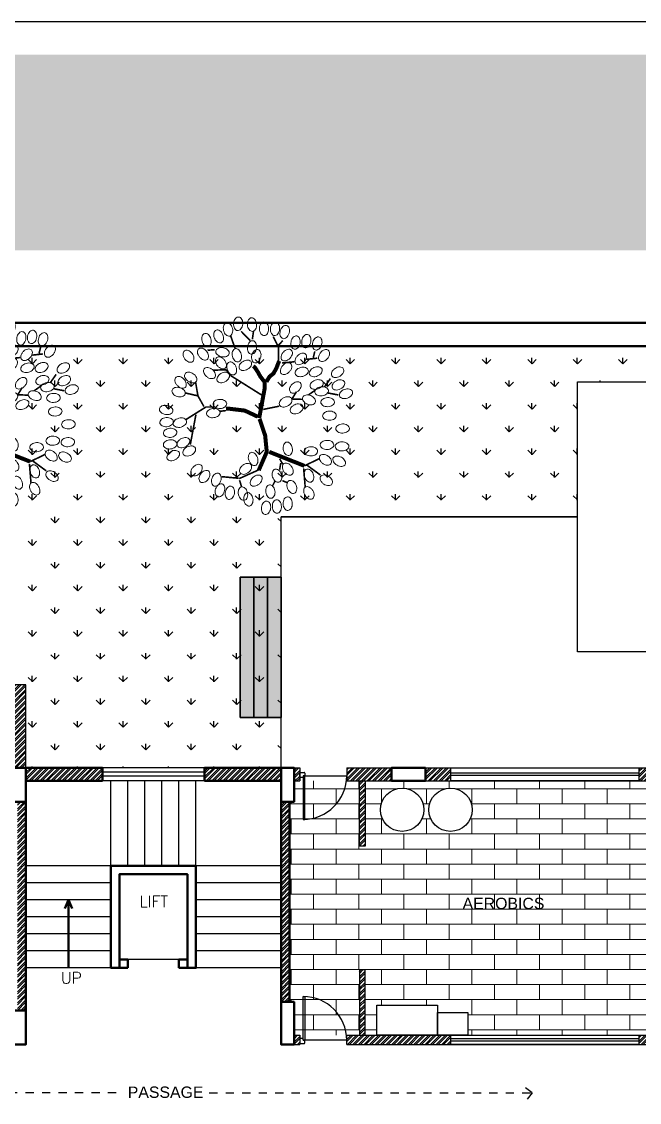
# Model space of a CAD drawing. Header units: millimetres. Extents: x 1521 to 3683, y 1649 to 3322.
# Drawn here: x 1559.53 to 1567.03, y 1680.86 to 1693.99 of the extents above; entities that cross this region are included whole.
import ezdxf
from ezdxf.enums import TextEntityAlignment as Align

# ---------------------------------------------------------------- set-up
doc = ezdxf.new("R2010")
doc.units = ezdxf.units.MM
doc.header["$LTSCALE"] = 0.1
doc.linetypes.add('DASHED2', pattern=[0.375, 0.25, -0.125])
doc.layers.add('4', color=6, linetype='Continuous')
for name, color, linetype, lineweight in [('COL', 1, 'Continuous', 50), ('TREES', 84, 'Continuous', 0), ('WALL', 7, 'Continuous', 50), ('WIN', 8, 'Continuous', 25)]:
    doc.layers.add(name, color=color, linetype=linetype, lineweight=lineweight)
doc.styles.add('style3', font='simplex.shx')
doc.styles.add('WORKING', font='ARIALN.TTF')
pattern_1 = [(45, (727.22519, 588.535617), (-0.0336759605, 0.0336759605), []), (45, (727.22519, 588.55943), (-0.0336759605, 0.0336759605), [])]

# ---------------------------------------------------------------- blocks, each defined once
blk = doc.blocks.new('LF1')
blk.add_lwpolyline([(0.845, 0.004, 0.139214), (0.812, 0.105, 0.107097), (0.714, 0.2, 0.080118), (0.567, 0.262, 0.082766), (0.413, 0.273, 0.067841), (0.246, 0.245, 0.080118), (0.117, 0.181, 0.107097), (0.025, 0.079, 0.139214), (0, -0.024, 0.139214), (0.032, -0.125, 0.107097), (0.13, -0.22, 0.080118), (0.263, -0.276, 0.067841), (0.432, -0.293, 0.067841), (0.599, -0.265, 0.080118), (0.728, -0.2, 0.107097), (0.819, -0.099, 0.139214)], format="xyb", close=True)
blk = doc.blocks.new('AWER')
at = {"layer": 'TREES', "color": 17}
for points, const_width in [([(99.072, 121.848), (98.99, 122.079)], 0.03), ([(99.355, 121.997), (99.184, 122.169)], 0.03), ([(99.393, 122.02), (99.415, 122.176)], 0.03), ([(99.885, 121.863), (99.781, 122.072)], 0.03), ([(99.878, 121.908), (99.96, 121.997)], 0.03), ([(99.878, 121.609), (99.878, 121.863)], 0.03), ([(98.692, 121.826), (98.557, 121.818)], 0.03), ([(100.4, 121.647), (100.601, 121.669)], 0.03), ([(100.527, 121.677), (100.557, 121.796)], 0.03), ([(99.564, 120.983), (99.005, 121.334), (98.9, 121.453), (98.662, 121.445)], 0.03), ([(99.52, 120.55), (99.624, 121.117), (99.624, 121.221), (99.542, 121.326), (99.497, 121.408), (99.438, 121.498), (99.408, 121.52)], 0.075), ([(99.654, 121.229), (99.713, 121.326), (99.788, 121.386), (99.84, 121.483), (99.892, 121.617)], 0.075), ([(99.945, 121.579), (100.176, 121.602)], 0.03), ([(100.736, 121.132), (100.847, 121.289)], 0.03), ([(98.49, 120.767), (98.378, 120.968), (98.334, 121.229)], 0.03), ([(100.437, 120.983), (100.564, 121.072)], 0.03), ([(98.371, 120.968), (98.147, 121.02)], 0.03), ([(100.131, 120.908), (100.213, 121.042)], 0.03), ([(100.131, 120.908), (100.333, 120.901)], 0.03), ([(100.803, 121.02), (100.997, 120.983)], 0.03), ([(98.676, 120.759), (98.527, 120.759), (98.147, 120.52)], 0.03), ([(98.9, 120.692), (98.774, 120.677)], 0.03), ([(99.49, 120.58), (99.251, 120.692), (98.945, 120.729), (98.9, 120.729)], 0.075), ([(99.594, 120.714), (99.892, 120.774)], 0.03), ([(98.341, 120.617), (98.236, 120.058)], 0.03), ([(99.527, 120.535), (99.631, 120.229), (99.661, 119.923), (99.512, 119.58)], 0.075), ([(99.706, 119.923), (100.362, 119.662)], 0.075), ([(99.9, 119.796), (99.96, 119.692)], 0.03), ([(99.922, 119.714), (99.9, 119.588)], 0.03), ([(100.362, 119.662), (100.639, 119.796)], 0.03), ([(100.407, 119.677), (100.661, 119.491)], 0.03), ([(99.139, 119.431), (98.818, 119.461)], 0.03), ([(99.512, 119.588), (99.146, 119.424)], 0.03), ([(100.348, 119.617), (100.378, 119.259)], 0.03), ([(99.154, 119.394), (99.191, 119.274)], 0.03), ([(99.811, 119.372), (99.773, 119.297)], 0.03), ([(99.952, 119.386), (100.042, 119.349)], 0.03)]:
    blk.add_lwpolyline(points, dxfattribs=dict(at, const_width=const_width))
at = {"layer": 'TREES', "yscale": 0.2999999999999971, "zscale": 0.3}
for p, xscale, rotation in [((98.914, 122.329), 0.2999999999999964, 282.6252498511719), ((99.149, 122.435), 0.3000000000000043, 262.0307674999474), ((99.384, 122.422), 0.3000000000000052, 271.7182755114687), ((99.607, 122.09), 0.2999999999999971, 90), ((99.797, 122.09), 0.2999999999999935, 83.15755215708054), ((99.953, 122.037), 0.3000000000000065, 72.00063364388353), ((98.512, 122.13), 0.3000000000000009, 283.4951087373858), ((98.725, 122.196), 0.3000000000000031, 289.4770177950397), ((100.166, 121.837), 0.3000000000000008, 77.09731445767798), ((100.367, 121.864), 0.3000000000000008, 77.09731445767798), ((100.557, 121.824), 0.3000000000000018, 70.71081191590996), ((98.4, 121.85), 0.2999999999999982, 306.4403664497092), ((98.713, 121.81), 0.2999999999999899, 347.1044558906383), ((99.127, 121.598), 0.3, 101.8592255799731), ((99.362, 121.744), 0.3000000000000022, 80.46381391143372), ((99.942, 121.638), 0.3000000000000025, 45.51418039814468), ((100.646, 121.624), 0.3000000000000023, 49.97109617474368), ((98.132, 121.81), 0.3000000000000031, 304.990727222968), ((98.881, 121.478), 0.3000000000000003, 126.7461515580509), ((99.149, 121.478), 0.3000000000000029, 28.34993333349705), ((99.429, 121.584), 0.3000000000000065, 74.3584681236267), ((100.2, 121.571), 0.2999999999999965, 42.7987738822209), ((98.501, 121.478), 0.3000000000000087, 318.238332975526), ((99.048, 121.358), 0.3000000000000043, 109.7979992488809), ((99.931, 121.385), 0.2999999999999982, 46.05531793169892), ((100.188, 121.385), 0.3000000000000003, 13.39311790099825), ((100.456, 121.372), 0.2999999999999952, 21.645378721926), ((100.87, 121.345), 0.3000000000000085, 30.76392918568148), ((97.976, 121.318), 0.3000000000000023, 310.0289038252563), ((98.143, 121.385), 0.2999999999999962, 324.315587232517), ((98.736, 121.252), 0.2999999999999934, 27.97989967308444), ((100.099, 121.039), 0.3000000000000092, 42.96287258056425), ((100.468, 121.145), 0.3000000000000019, 16.57476023244898), ((100.881, 121.119), 0.3000000000000009, 25.46441340492121), ((97.898, 121.079), 0.2999999999999952, 342.0118569692361), ((100.557, 121.039), 0.3000000000000031, 6.789297647850404), ((101.015, 120.972), 0.3000000000000059, 16.57476023245157), ((98.914, 120.813), 0.2999999999999971, 180), ((99.898, 120.799), 0.2999999999999982, 26.97862634306444), ((100.334, 120.946), 0.3000000000000043, 335.9416260456758), ((97.663, 120.733), 0.3000000000000109, 347.7861543845987), ((98.792, 120.653), 0.2999999999999944, 185.0367494474349), ((100.099, 120.68), 0.2999999999999952, 21.645378721926), ((97.92, 120.48), 0.2999999999999971, 182.7264417583106), ((98.166, 120.494), 0.3000000000000003, 193.3931179009982), ((97.987, 120.281), 0.2999999999999971, 182.7264417583106), ((97.987, 120.068), 0.2999999999999962, 184.3921851174935), ((98.222, 120.148), 0.3000000000000003, 206.383966880522), ((98.333, 119.988), 0.2999999999999913, 204.0583739543254), ((100.066, 119.855), 0.2999999999999981, 97.54211860575636), ((98.032, 119.908), 0.3000000000000099, 207.0319744399798), ((99.44, 119.669), 0.3000000000000047, 106.0899605228079), ((100.657, 119.855), 0.2999999999999932, 321.5613583450965), ((100.904, 119.815), 0.3000000000000085, 329.2360708143185), ((98.445, 119.669), 0.2999999999999959, 224.6195076922683), ((99.16, 119.536), 0.2999999999999934, 34.53139113937822), ((99.987, 119.709), 0.2999999999999936, 302.3483979058885), ((98.579, 119.562), 0.3000000000000035, 232.4050592510602), ((98.769, 119.523), 0.3000000000000051, 249.2943181198273), ((99.362, 119.31), 0.3000000000000021, 38.4386416549056), ((99.819, 119.602), 0.3000000000000065, 285.6415318763733), ((100.412, 119.602), 0.3000000000000051, 287.483638649202), ((100.669, 119.469), 0.2999999999999994, 324.4610204752725), ((98.836, 119.323), 0.2999999999999921, 249.8225110002369), ((99.004, 119.283), 0.2999999999999994, 257.5356471860771), ((99.194, 119.27), 0.3, 281.859225579973), ((99.719, 119.31), 0.3000000000000028, 275.6435766408745), ((100.088, 119.39), 0.3000000000000043, 289.797999248881), ((100.389, 119.27), 0.2999999999999857, 298.3678956462292), ((99.306, 119.164), 0.2999999999999918, 276.8424478429168), ((100.054, 119.084), 0.2999999999999971, 270), ((99.674, 119.004), 0.3000000000000016, 259.4269730183867), ((99.853, 119.031), 0.2999999999999971, 270)]:
    blk.add_blockref('LF1', p, dxfattribs=dict(at, xscale=xscale, rotation=rotation))
at = {"layer": 'TREES', "xscale": 0.2999999999999971, "yscale": 0.2999999999999971, "zscale": 0.3}
for p in [(100.669, 120.853), (100.702, 120.6), (100.948, 120.361), (100.657, 120.055), (100.937, 120.028), (100.356, 119.935)]:
    blk.add_blockref('LF1', p, dxfattribs=at)
blk = doc.blocks.new('A$C1FE45C3E')
at = {"color": 0}
blk.add_line((0, 0), (63.075, 0), dxfattribs=at)

msp = doc.modelspace()

# ---------------------------------------------------------------- hatches: boundary and pattern name
h = msp.add_hatch(color=10)
h.set_gradient(color1=(29, 147, 16), color2=(180, 244, 52), tint=0.46)
h.paths.add_polyline_path([(1521.4588, 1691.2112), (1584.5338, 1691.2112), (1584.5338, 1693.5886), (1521.4588, 1693.5886)])
h = msp.add_hatch(color=256)
h.set_gradient(color1=(255, 255, 255), one_color=1, tint=1)
h.paths.add_polyline_path([(1562.1845, 1687.2441), (1562.6823, 1687.2441), (1562.6823, 1685.5385), (1562.1845, 1685.5385)])
h = msp.add_hatch()
h.set_pattern_fill('STEEL', color=256, scale=0.015, style=0)
h.set_pattern_definition(pattern_1)
h.paths.add_polyline_path([(1559.5836, 1685.9353), (1559.4252, 1685.9353), (1559.4252, 1685.8086), (1559.4252, 1684.9283), (1559.5836, 1684.9283)])
h.paths.add_polyline_path([(1560.5132, 1684.9283), (1559.5836, 1684.9283), (1559.5836, 1684.7699), (1560.5132, 1684.7699)])
h.paths.add_polyline_path([(1559.5836, 1684.5151), (1559.4803, 1684.5151), (1559.4803, 1684.1479), (1559.4803, 1681.981), (1559.5836, 1681.981)])
h.paths.add_polyline_path([(1559.4252, 1681.6804), (1556.5812, 1681.6804), (1556.5812, 1681.5679), (1559.4252, 1681.5679)])
h.paths.add_polyline_path([(1556.4228, 1681.6804), (1553.3998, 1681.6804), (1553.3998, 1681.5679), (1556.4228, 1681.5679)])
h = msp.add_hatch()
h.set_pattern_fill('STEEL', color=256, scale=0.015, style=0)
h.set_pattern_definition(pattern_1)
h.paths.add_polyline_path([(1562.9087, 1684.9283), (1562.8407, 1684.9283), (1562.8407, 1684.7699), (1562.9087, 1684.7699)])
h.paths.add_polyline_path([(1562.7856, 1684.5151), (1562.6823, 1684.5151), (1562.6823, 1683.5304), (1562.6823, 1682.0843), (1562.7856, 1682.0843)])
h.paths.add_polyline_path([(1562.6823, 1684.9283), (1561.7527, 1684.9283), (1561.7527, 1684.7699), (1562.6823, 1684.7699)])
h.paths.add_polyline_path([(1564.0251, 1684.9283), (1563.48, 1684.9283), (1563.48, 1684.7699), (1564.0251, 1684.7699)])
h.paths.add_polyline_path([(1564.7447, 1684.9283), (1564.4383, 1684.9283), (1564.4383, 1684.7699), (1564.7447, 1684.7699)])
h.paths.add_polyline_path([(1567.8676, 1684.9283), (1567.0271, 1684.9283), (1567.0271, 1684.7699), (1567.8676, 1684.7699)])
h.paths.add_polyline_path([(1568.4561, 1684.9283), (1568.2808, 1684.9283), (1568.2808, 1684.7699), (1568.4561, 1684.7699)])
h.paths.add_polyline_path([(1570.8149, 1684.9283), (1570.6272, 1684.9283), (1570.6272, 1684.7699), (1570.8149, 1684.7699)])
h.paths.add_polyline_path([(1572.6053, 1684.9283), (1572.1083, 1684.9283), (1571.2281, 1684.9283), (1571.2281, 1684.7699), (1572.4328, 1684.7699), (1572.4328, 1684.2565), (1572.6053, 1684.2565)])
h.paths.add_polyline_path([(1568.026, 1684.7699), (1567.8676, 1684.7699), (1567.8676, 1681.981), (1568.026, 1681.981)])
h.paths.add_polyline_path([(1567.8676, 1681.6804), (1567.0271, 1681.6804), (1567.0271, 1681.5679), (1567.8676, 1681.5679)])
h.paths.add_polyline_path([(1568.026, 1681.5679), (1567.8676, 1681.5679), (1567.8676, 1681.5192), (1568.026, 1681.5192)])
h.paths.add_polyline_path([(1564.7447, 1681.6804), (1563.48, 1681.6804), (1563.48, 1681.5679), (1564.7447, 1681.5679)])
h.paths.add_polyline_path([(1562.9087, 1681.6804), (1562.8407, 1681.6804), (1562.8407, 1681.5679), (1562.9087, 1681.5679)])
h = msp.add_hatch()
h.set_pattern_fill('STEEL', color=256, scale=0.015, style=0)
h.set_pattern_definition(pattern_1)
h.paths.add_polyline_path([(1563.7023, 1683.9774), (1563.6342, 1683.9774), (1563.6342, 1684.7699), (1563.7023, 1684.7699)])
h = msp.add_hatch()
h.set_pattern_fill('STEEL', color=256, scale=0.015, style=0)
h.set_pattern_definition(pattern_1)
h.paths.add_polyline_path([(1563.7023, 1682.4729), (1563.6342, 1682.4729), (1563.6342, 1681.6804), (1563.7023, 1681.6804)])
at = {"layer": 'WIN', "lineweight": 0}
h = msp.add_hatch(dxfattribs=at)
h.set_pattern_fill('AR-BRSTD', color=9, scale=0.0027, style=0)
h.set_pattern_definition([(0, (727.2252, 588.53562), (0, 0.18290286), []), (90, (727.2252, 588.53562), (-0.27432, 0.18290286), [0.18290286, -0.18290286])])
edge = h.paths.add_edge_path()
edge.add_arc((1564.7401, 1684.4185), 0.2631, 0, 360)
edge = h.paths.add_edge_path()
edge.add_arc((1564.1535, 1684.4185), 0.2631, 0, 360)
h.paths.add_polyline_path([(1562.7856, 1682.0843), (1562.8407, 1682.0843), (1562.8407, 1681.6804), (1563.6342, 1681.6804), (1563.6342, 1682.4729), (1563.7023, 1682.4729), (1563.7023, 1681.6804), (1563.846, 1681.6804), (1563.846, 1682.0448), (1564.5831, 1682.0448), (1564.5831, 1681.9545), (1564.9524, 1681.9545), (1564.9524, 1681.6804), (1567.8676, 1681.6804), (1567.8676, 1684.7699), (1563.7023, 1684.7699), (1563.7023, 1683.9774), (1563.6342, 1683.9774), (1563.6342, 1684.7699), (1562.8407, 1684.7699), (1562.8407, 1684.5151), (1562.7856, 1684.5151)])

# ---------------------------------------------------------------- linework, layer by layer
for p, q in [((1575.1792, 1690.0504), (1550.3476, 1690.0504)), ((1566.2821, 1687.9762), (1566.2821, 1689.6164)), ((1566.2821, 1689.6164), (1573.5769, 1689.6164)), ((1566.2821, 1687.9762), (1562.6823, 1687.9762)), ((1562.6823, 1684.9283), (1562.6823, 1687.9762)), ((1562.6823, 1684.9283), (1562.6823, 1687.9762)), ((1562.6823, 1687.9762), (1566.2821, 1687.9762)), ((1562.8407, 1684.9283), (1562.9087, 1684.9283)), ((1562.9087, 1684.9283), (1562.9087, 1684.7699)), ((1563.48, 1684.9283), (1564.4383, 1684.9283)), ((1563.48, 1684.9283), (1563.48, 1684.7699)), ((1564.4383, 1684.9283), (1567.8676, 1684.9283)), ((1562.9495, 1684.8313), (1562.9699, 1684.8313)), ((1562.9495, 1684.8313), (1562.9495, 1684.8109)), ((1562.9699, 1684.8313), (1563.48, 1684.8313)), ((1562.8407, 1684.7699), (1562.9087, 1684.7699)), ((1563.48, 1684.7699), (1568.4561, 1684.7699)), ((1562.8407, 1681.6804), (1562.9087, 1681.6804)), ((1562.9087, 1681.6804), (1562.9087, 1681.5679)), ((1563.48, 1681.6804), (1567.8676, 1681.6804)), ((1563.48, 1681.5679), (1563.48, 1681.6804)), ((1562.8407, 1681.5679), (1562.9087, 1681.5679)), ((1562.9495, 1681.619), (1562.9495, 1681.6394)), ((1562.9495, 1681.619), (1562.9699, 1681.619)), ((1563.48, 1681.619), (1562.9699, 1681.619)), ((1563.48, 1681.5679), (1567.8676, 1681.5679))]:
    msp.add_line(p, q)
at = {"color": 3}
for p, q in [((1559.6622, 1689.8356), (1559.6104, 1689.8874)), ((1559.6606, 1689.8344), (1559.6606, 1689.9075)), ((1559.6622, 1689.8356), (1559.7139, 1689.8874)), ((1560.2138, 1689.8356), (1560.1621, 1689.8874)), ((1560.2123, 1689.8344), (1560.2123, 1689.9075)), ((1560.2138, 1689.8356), (1560.2655, 1689.8874)), ((1560.7654, 1689.8356), (1560.7137, 1689.8874)), ((1560.7639, 1689.8344), (1560.7639, 1689.9075)), ((1560.7654, 1689.8356), (1560.8172, 1689.8874)), ((1561.3171, 1689.8356), (1561.2654, 1689.8874)), ((1561.3156, 1689.8344), (1561.3156, 1689.9075)), ((1561.3171, 1689.8356), (1561.3688, 1689.8874)), ((1561.8687, 1689.8356), (1561.817, 1689.8874)), ((1561.8672, 1689.8344), (1561.8672, 1689.9075)), ((1561.8687, 1689.8356), (1561.9204, 1689.8874)), ((1562.4204, 1689.8356), (1562.3687, 1689.8874)), ((1562.4189, 1689.8344), (1562.4189, 1689.9075)), ((1562.4204, 1689.8356), (1562.4721, 1689.8874)), ((1562.972, 1689.8356), (1562.9203, 1689.8874)), ((1562.9705, 1689.8344), (1562.9705, 1689.9075)), ((1562.972, 1689.8356), (1563.0237, 1689.8874)), ((1563.5237, 1689.8356), (1563.4719, 1689.8874)), ((1563.5221, 1689.8344), (1563.5221, 1689.9075)), ((1563.5237, 1689.8356), (1563.5754, 1689.8874)), ((1564.0753, 1689.8356), (1564.0236, 1689.8874)), ((1564.0738, 1689.8344), (1564.0738, 1689.9075)), ((1564.0753, 1689.8356), (1564.127, 1689.8874)), ((1564.6269, 1689.8356), (1564.5752, 1689.8874)), ((1564.6254, 1689.8344), (1564.6254, 1689.9075)), ((1564.6269, 1689.8356), (1564.6787, 1689.8874)), ((1565.1786, 1689.8356), (1565.1269, 1689.8874)), ((1565.1771, 1689.8344), (1565.1771, 1689.9075)), ((1565.1786, 1689.8356), (1565.2303, 1689.8874)), ((1565.7302, 1689.8356), (1565.6785, 1689.8874)), ((1565.7287, 1689.8344), (1565.7287, 1689.9075)), ((1565.7302, 1689.8356), (1565.7819, 1689.8874)), ((1566.2819, 1689.8356), (1566.2302, 1689.8874)), ((1566.2803, 1689.8344), (1566.2803, 1689.9075)), ((1566.2819, 1689.8356), (1566.3336, 1689.8874)), ((1566.8335, 1689.8356), (1566.7818, 1689.8874)), ((1566.832, 1689.8344), (1566.832, 1689.9075)), ((1566.8335, 1689.8356), (1566.8852, 1689.8874)), ((1559.938, 1689.5598), (1559.8863, 1689.6115)), ((1559.9365, 1689.5586), (1559.9365, 1689.6317)), ((1559.938, 1689.5598), (1559.9897, 1689.6115)), ((1560.4896, 1689.5598), (1560.4379, 1689.6115)), ((1560.4881, 1689.5586), (1560.4881, 1689.6317)), ((1560.4896, 1689.5598), (1560.5413, 1689.6115)), ((1561.0413, 1689.5598), (1560.9896, 1689.6115)), ((1561.0397, 1689.5586), (1561.0397, 1689.6317)), ((1561.0413, 1689.5598), (1561.093, 1689.6115)), ((1561.5929, 1689.5598), (1561.5412, 1689.6115)), ((1561.5914, 1689.5586), (1561.5914, 1689.6317)), ((1561.5929, 1689.5598), (1561.6446, 1689.6115)), ((1562.1446, 1689.5598), (1562.0928, 1689.6115)), ((1562.143, 1689.5586), (1562.143, 1689.6317)), ((1562.1446, 1689.5598), (1562.1963, 1689.6115)), ((1562.6962, 1689.5598), (1562.6445, 1689.6115)), ((1562.6947, 1689.5586), (1562.6947, 1689.6317)), ((1562.6962, 1689.5598), (1562.7479, 1689.6115)), ((1563.2478, 1689.5598), (1563.1961, 1689.6115)), ((1563.2463, 1689.5586), (1563.2463, 1689.6317)), ((1563.2478, 1689.5598), (1563.2996, 1689.6115)), ((1563.7995, 1689.5598), (1563.7478, 1689.6115)), ((1563.798, 1689.5586), (1563.798, 1689.6317)), ((1563.7995, 1689.5598), (1563.8512, 1689.6115)), ((1564.3511, 1689.5598), (1564.2994, 1689.6115)), ((1564.3496, 1689.5586), (1564.3496, 1689.6317)), ((1564.3511, 1689.5598), (1564.4028, 1689.6115)), ((1564.9028, 1689.5598), (1564.8511, 1689.6115)), ((1564.9012, 1689.5586), (1564.9012, 1689.6317)), ((1564.9028, 1689.5598), (1564.9545, 1689.6115)), ((1565.4544, 1689.5598), (1565.4027, 1689.6115)), ((1565.4529, 1689.5586), (1565.4529, 1689.6317)), ((1565.4544, 1689.5598), (1565.5061, 1689.6115)), ((1566.0061, 1689.5598), (1565.9543, 1689.6115)), ((1566.0045, 1689.5586), (1566.0045, 1689.6317)), ((1566.0061, 1689.5598), (1566.0578, 1689.6115)), ((1566.5562, 1689.6164), (1566.5562, 1689.6317)), ((1559.6622, 1689.284), (1559.6104, 1689.3357)), ((1559.6606, 1689.2828), (1559.6606, 1689.3559)), ((1559.6622, 1689.284), (1559.7139, 1689.3357)), ((1560.2138, 1689.284), (1560.1621, 1689.3357)), ((1560.2123, 1689.2828), (1560.2123, 1689.3559)), ((1560.2138, 1689.284), (1560.2655, 1689.3357)), ((1560.7654, 1689.284), (1560.7137, 1689.3357)), ((1560.7639, 1689.2828), (1560.7639, 1689.3559)), ((1560.7654, 1689.284), (1560.8172, 1689.3357)), ((1561.3171, 1689.284), (1561.2654, 1689.3357)), ((1561.3156, 1689.2828), (1561.3156, 1689.3559)), ((1561.3171, 1689.284), (1561.3688, 1689.3357)), ((1561.8687, 1689.284), (1561.817, 1689.3357)), ((1561.8672, 1689.2828), (1561.8672, 1689.3559)), ((1561.8687, 1689.284), (1561.9204, 1689.3357)), ((1562.4204, 1689.284), (1562.3687, 1689.3357)), ((1562.4189, 1689.2828), (1562.4189, 1689.3559)), ((1562.4204, 1689.284), (1562.4721, 1689.3357)), ((1562.972, 1689.284), (1562.9203, 1689.3357)), ((1562.9705, 1689.2828), (1562.9705, 1689.3559)), ((1562.972, 1689.284), (1563.0237, 1689.3357)), ((1563.5237, 1689.284), (1563.4719, 1689.3357)), ((1563.5221, 1689.2828), (1563.5221, 1689.3559)), ((1563.5237, 1689.284), (1563.5754, 1689.3357)), ((1564.0753, 1689.284), (1564.0236, 1689.3357)), ((1564.0738, 1689.2828), (1564.0738, 1689.3559)), ((1564.0753, 1689.284), (1564.127, 1689.3357)), ((1564.6269, 1689.284), (1564.5752, 1689.3357)), ((1564.6254, 1689.2828), (1564.6254, 1689.3559)), ((1564.6269, 1689.284), (1564.6787, 1689.3357)), ((1565.1786, 1689.284), (1565.1269, 1689.3357)), ((1565.1771, 1689.2828), (1565.1771, 1689.3559)), ((1565.1786, 1689.284), (1565.2303, 1689.3357)), ((1565.7302, 1689.284), (1565.6785, 1689.3357)), ((1565.7287, 1689.2828), (1565.7287, 1689.3559)), ((1565.7302, 1689.284), (1565.7819, 1689.3357)), ((1566.2819, 1689.284), (1566.2302, 1689.3357)), ((1566.2803, 1689.2828), (1566.2803, 1689.3559)), ((1566.2819, 1689.284), (1566.2821, 1689.2842)), ((1559.938, 1689.0082), (1559.8863, 1689.0599)), ((1559.9365, 1689.0069), (1559.9365, 1689.0801)), ((1559.938, 1689.0082), (1559.9897, 1689.0599)), ((1560.4896, 1689.0082), (1560.4379, 1689.0599)), ((1560.4881, 1689.0069), (1560.4881, 1689.0801)), ((1560.4896, 1689.0082), (1560.5413, 1689.0599)), ((1561.0413, 1689.0082), (1560.9896, 1689.0599)), ((1561.0397, 1689.0069), (1561.0397, 1689.0801)), ((1561.0413, 1689.0082), (1561.093, 1689.0599)), ((1561.5929, 1689.0082), (1561.5412, 1689.0599)), ((1561.5914, 1689.0069), (1561.5914, 1689.0801)), ((1561.5929, 1689.0082), (1561.6446, 1689.0599)), ((1562.1446, 1689.0082), (1562.0928, 1689.0599)), ((1562.143, 1689.0069), (1562.143, 1689.0801)), ((1562.1446, 1689.0082), (1562.1963, 1689.0599)), ((1562.6962, 1689.0082), (1562.6445, 1689.0599)), ((1562.6947, 1689.0069), (1562.6947, 1689.0801)), ((1562.6962, 1689.0082), (1562.7479, 1689.0599)), ((1563.2478, 1689.0082), (1563.1961, 1689.0599)), ((1563.2463, 1689.0069), (1563.2463, 1689.0801)), ((1563.2478, 1689.0082), (1563.2996, 1689.0599)), ((1563.7995, 1689.0082), (1563.7478, 1689.0599)), ((1563.798, 1689.0069), (1563.798, 1689.0801)), ((1563.7995, 1689.0082), (1563.8512, 1689.0599)), ((1564.3511, 1689.0082), (1564.2994, 1689.0599)), ((1564.3496, 1689.0069), (1564.3496, 1689.0801)), ((1564.3511, 1689.0082), (1564.4028, 1689.0599)), ((1564.9028, 1689.0082), (1564.8511, 1689.0599)), ((1564.9012, 1689.0069), (1564.9012, 1689.0801)), ((1564.9028, 1689.0082), (1564.9545, 1689.0599)), ((1565.4544, 1689.0082), (1565.4027, 1689.0599)), ((1565.4529, 1689.0069), (1565.4529, 1689.0801)), ((1565.4544, 1689.0082), (1565.5061, 1689.0599)), ((1566.0061, 1689.0082), (1565.9543, 1689.0599)), ((1566.0045, 1689.0069), (1566.0045, 1689.0801)), ((1566.0061, 1689.0082), (1566.0578, 1689.0599)), ((1559.6622, 1688.7324), (1559.6104, 1688.7841)), ((1559.6606, 1688.7311), (1559.6606, 1688.8043)), ((1559.6622, 1688.7324), (1559.7139, 1688.7841)), ((1560.2138, 1688.7324), (1560.1621, 1688.7841)), ((1560.2123, 1688.7311), (1560.2123, 1688.8043)), ((1560.2138, 1688.7324), (1560.2655, 1688.7841)), ((1560.7654, 1688.7324), (1560.7137, 1688.7841)), ((1560.7639, 1688.7311), (1560.7639, 1688.8043)), ((1560.7654, 1688.7324), (1560.8172, 1688.7841)), ((1561.3171, 1688.7324), (1561.2654, 1688.7841)), ((1561.3156, 1688.7311), (1561.3156, 1688.8043)), ((1561.3171, 1688.7324), (1561.3688, 1688.7841)), ((1561.8687, 1688.7324), (1561.817, 1688.7841)), ((1561.8672, 1688.7311), (1561.8672, 1688.8043)), ((1561.8687, 1688.7324), (1561.9204, 1688.7841)), ((1562.4204, 1688.7324), (1562.3687, 1688.7841)), ((1562.4189, 1688.7311), (1562.4189, 1688.8043)), ((1562.4204, 1688.7324), (1562.4721, 1688.7841)), ((1562.972, 1688.7324), (1562.9203, 1688.7841)), ((1562.9705, 1688.7311), (1562.9705, 1688.8043)), ((1562.972, 1688.7324), (1563.0237, 1688.7841)), ((1563.5237, 1688.7324), (1563.4719, 1688.7841)), ((1563.5221, 1688.7311), (1563.5221, 1688.8043)), ((1563.5237, 1688.7324), (1563.5754, 1688.7841)), ((1564.0753, 1688.7324), (1564.0236, 1688.7841)), ((1564.0738, 1688.7311), (1564.0738, 1688.8043)), ((1564.0753, 1688.7324), (1564.127, 1688.7841)), ((1564.6269, 1688.7324), (1564.5752, 1688.7841)), ((1564.6254, 1688.7311), (1564.6254, 1688.8043)), ((1564.6269, 1688.7324), (1564.6787, 1688.7841)), ((1565.1786, 1688.7324), (1565.1269, 1688.7841)), ((1565.1771, 1688.7311), (1565.1771, 1688.8043)), ((1565.1786, 1688.7324), (1565.2303, 1688.7841)), ((1565.7302, 1688.7324), (1565.6785, 1688.7841)), ((1565.7287, 1688.7311), (1565.7287, 1688.8043)), ((1565.7302, 1688.7324), (1565.7819, 1688.7841)), ((1566.2819, 1688.7324), (1566.2302, 1688.7841)), ((1566.2803, 1688.7311), (1566.2803, 1688.8043)), ((1566.2819, 1688.7324), (1566.2821, 1688.7326)), ((1559.938, 1688.4565), (1559.8863, 1688.5083)), ((1559.9365, 1688.4553), (1559.9365, 1688.5284)), ((1559.938, 1688.4565), (1559.9897, 1688.5083)), ((1560.4896, 1688.4565), (1560.4379, 1688.5083)), ((1560.4881, 1688.4553), (1560.4881, 1688.5284)), ((1560.4896, 1688.4565), (1560.5413, 1688.5083)), ((1561.0413, 1688.4565), (1560.9896, 1688.5083)), ((1561.0397, 1688.4553), (1561.0397, 1688.5284)), ((1561.0413, 1688.4565), (1561.093, 1688.5083)), ((1561.5929, 1688.4565), (1561.5412, 1688.5083)), ((1561.5914, 1688.4553), (1561.5914, 1688.5284)), ((1561.5929, 1688.4565), (1561.6446, 1688.5083)), ((1562.1446, 1688.4565), (1562.0928, 1688.5083)), ((1562.143, 1688.4553), (1562.143, 1688.5284)), ((1562.1446, 1688.4565), (1562.1963, 1688.5083)), ((1562.6962, 1688.4565), (1562.6445, 1688.5083)), ((1562.6947, 1688.4553), (1562.6947, 1688.5284)), ((1562.6962, 1688.4565), (1562.7479, 1688.5083)), ((1563.2478, 1688.4565), (1563.1961, 1688.5083)), ((1563.2463, 1688.4553), (1563.2463, 1688.5284)), ((1563.2478, 1688.4565), (1563.2996, 1688.5083)), ((1563.7995, 1688.4565), (1563.7478, 1688.5083)), ((1563.798, 1688.4553), (1563.798, 1688.5284)), ((1563.7995, 1688.4565), (1563.8512, 1688.5083)), ((1564.3511, 1688.4565), (1564.2994, 1688.5083)), ((1564.3496, 1688.4553), (1564.3496, 1688.5284)), ((1564.3511, 1688.4565), (1564.4028, 1688.5083)), ((1564.9028, 1688.4565), (1564.8511, 1688.5083)), ((1564.9012, 1688.4553), (1564.9012, 1688.5284)), ((1564.9028, 1688.4565), (1564.9545, 1688.5083)), ((1565.4544, 1688.4565), (1565.4027, 1688.5083)), ((1565.4529, 1688.4553), (1565.4529, 1688.5284)), ((1565.4544, 1688.4565), (1565.5061, 1688.5083)), ((1566.0061, 1688.4565), (1565.9543, 1688.5083)), ((1566.0045, 1688.4553), (1566.0045, 1688.5284)), ((1566.0061, 1688.4565), (1566.0578, 1688.5083)), ((1559.6622, 1688.1807), (1559.6104, 1688.2324)), ((1559.6606, 1688.1795), (1559.6606, 1688.2526)), ((1559.6622, 1688.1807), (1559.7139, 1688.2324)), ((1560.2138, 1688.1807), (1560.1621, 1688.2324)), ((1560.2123, 1688.1795), (1560.2123, 1688.2526)), ((1560.2138, 1688.1807), (1560.2655, 1688.2324)), ((1560.7654, 1688.1807), (1560.7137, 1688.2324)), ((1560.7639, 1688.1795), (1560.7639, 1688.2526)), ((1560.7654, 1688.1807), (1560.8172, 1688.2324)), ((1561.3171, 1688.1807), (1561.2654, 1688.2324)), ((1561.3156, 1688.1795), (1561.3156, 1688.2526)), ((1561.3171, 1688.1807), (1561.3688, 1688.2324)), ((1561.8687, 1688.1807), (1561.817, 1688.2324)), ((1561.8672, 1688.1795), (1561.8672, 1688.2526)), ((1561.8687, 1688.1807), (1561.9204, 1688.2324)), ((1562.4204, 1688.1807), (1562.3687, 1688.2324)), ((1562.4189, 1688.1795), (1562.4189, 1688.2526)), ((1562.4204, 1688.1807), (1562.4721, 1688.2324)), ((1562.972, 1688.1807), (1562.9203, 1688.2324)), ((1562.9705, 1688.1795), (1562.9705, 1688.2526)), ((1562.972, 1688.1807), (1563.0237, 1688.2324)), ((1563.5237, 1688.1807), (1563.4719, 1688.2324)), ((1563.5221, 1688.1795), (1563.5221, 1688.2526)), ((1563.5237, 1688.1807), (1563.5754, 1688.2324)), ((1564.0753, 1688.1807), (1564.0236, 1688.2324)), ((1564.0738, 1688.1795), (1564.0738, 1688.2526)), ((1564.0753, 1688.1807), (1564.127, 1688.2324)), ((1564.6269, 1688.1807), (1564.5752, 1688.2324)), ((1564.6254, 1688.1795), (1564.6254, 1688.2526)), ((1564.6269, 1688.1807), (1564.6787, 1688.2324)), ((1565.1786, 1688.1807), (1565.1269, 1688.2324)), ((1565.1771, 1688.1795), (1565.1771, 1688.2526)), ((1565.1786, 1688.1807), (1565.2303, 1688.2324)), ((1565.7302, 1688.1807), (1565.6785, 1688.2324)), ((1565.7287, 1688.1795), (1565.7287, 1688.2526)), ((1565.7302, 1688.1807), (1565.7819, 1688.2324)), ((1566.2819, 1688.1807), (1566.2302, 1688.2324)), ((1566.2803, 1688.1795), (1566.2803, 1688.2526)), ((1566.2819, 1688.1807), (1566.2821, 1688.1809)), ((1559.938, 1687.9049), (1559.8863, 1687.9566)), ((1559.9365, 1687.9037), (1559.9365, 1687.9768)), ((1559.938, 1687.9049), (1559.9897, 1687.9566)), ((1560.4896, 1687.9049), (1560.4379, 1687.9566)), ((1560.4881, 1687.9037), (1560.4881, 1687.9768)), ((1560.4896, 1687.9049), (1560.5413, 1687.9566)), ((1561.0413, 1687.9049), (1560.9896, 1687.9566)), ((1561.0397, 1687.9037), (1561.0397, 1687.9768)), ((1561.0413, 1687.9049), (1561.093, 1687.9566)), ((1561.5929, 1687.9049), (1561.5412, 1687.9566)), ((1561.5914, 1687.9037), (1561.5914, 1687.9768)), ((1561.5929, 1687.9049), (1561.6446, 1687.9566)), ((1562.1446, 1687.9049), (1562.0928, 1687.9566)), ((1562.143, 1687.9037), (1562.143, 1687.9768)), ((1562.1446, 1687.9049), (1562.1963, 1687.9566)), ((1562.6823, 1687.9187), (1562.6445, 1687.9566)), ((1562.6947, 1687.9762), (1562.6947, 1687.9768)), ((1563.2463, 1687.9762), (1563.2463, 1687.9768)), ((1563.798, 1687.9762), (1563.798, 1687.9768)), ((1564.3496, 1687.9762), (1564.3496, 1687.9768)), ((1564.9012, 1687.9762), (1564.9012, 1687.9768)), ((1565.4529, 1687.9762), (1565.4529, 1687.9768)), ((1566.0045, 1687.9762), (1566.0045, 1687.9768)), ((1559.6606, 1687.6278), (1559.6606, 1687.701)), ((1560.2123, 1687.6278), (1560.2123, 1687.701)), ((1560.7639, 1687.6278), (1560.7639, 1687.701)), ((1561.3156, 1687.6278), (1561.3156, 1687.701)), ((1561.8672, 1687.6278), (1561.8672, 1687.701)), ((1562.4189, 1687.6278), (1562.4189, 1687.701)), ((1559.6622, 1687.6291), (1559.6104, 1687.6808)), ((1559.6622, 1687.6291), (1559.7139, 1687.6808)), ((1560.2138, 1687.6291), (1560.1621, 1687.6808)), ((1560.2138, 1687.6291), (1560.2655, 1687.6808)), ((1560.7654, 1687.6291), (1560.7137, 1687.6808)), ((1560.7654, 1687.6291), (1560.8172, 1687.6808)), ((1561.3171, 1687.6291), (1561.2654, 1687.6808)), ((1561.3171, 1687.6291), (1561.3688, 1687.6808)), ((1561.8687, 1687.6291), (1561.817, 1687.6808)), ((1561.8687, 1687.6291), (1561.9204, 1687.6808)), ((1562.4204, 1687.6291), (1562.3687, 1687.6808)), ((1562.4204, 1687.6291), (1562.4721, 1687.6808)), ((1559.9365, 1687.352), (1559.9365, 1687.4251)), ((1560.4881, 1687.352), (1560.4881, 1687.4251)), ((1561.0397, 1687.352), (1561.0397, 1687.4251)), ((1561.5914, 1687.352), (1561.5914, 1687.4251)), ((1562.143, 1687.352), (1562.143, 1687.4251)), ((1559.938, 1687.3532), (1559.8863, 1687.405)), ((1559.938, 1687.3532), (1559.9897, 1687.405)), ((1560.4896, 1687.3532), (1560.4379, 1687.405)), ((1560.4896, 1687.3532), (1560.5413, 1687.405)), ((1561.0413, 1687.3532), (1560.9896, 1687.405)), ((1561.0413, 1687.3532), (1561.093, 1687.405)), ((1561.5929, 1687.3532), (1561.5412, 1687.405)), ((1561.5929, 1687.3532), (1561.6446, 1687.405)), ((1562.1446, 1687.3532), (1562.0928, 1687.405)), ((1562.1446, 1687.3532), (1562.1963, 1687.405)), ((1562.6823, 1687.3671), (1562.6445, 1687.405)), ((1559.6622, 1687.0774), (1559.6104, 1687.1291)), ((1559.6606, 1687.0762), (1559.6606, 1687.1493)), ((1559.6622, 1687.0774), (1559.7139, 1687.1291)), ((1560.2138, 1687.0774), (1560.1621, 1687.1291)), ((1560.2123, 1687.0762), (1560.2123, 1687.1493)), ((1560.2138, 1687.0774), (1560.2655, 1687.1291)), ((1560.7654, 1687.0774), (1560.7137, 1687.1291)), ((1560.7639, 1687.0762), (1560.7639, 1687.1493)), ((1560.7654, 1687.0774), (1560.8172, 1687.1291)), ((1561.3171, 1687.0774), (1561.2654, 1687.1291)), ((1561.3156, 1687.0762), (1561.3156, 1687.1493)), ((1561.3171, 1687.0774), (1561.3688, 1687.1291)), ((1561.8687, 1687.0774), (1561.817, 1687.1291)), ((1561.8672, 1687.0762), (1561.8672, 1687.1493)), ((1561.8687, 1687.0774), (1561.9204, 1687.1291)), ((1562.4204, 1687.0774), (1562.3687, 1687.1291)), ((1562.4189, 1687.0762), (1562.4189, 1687.1493)), ((1562.4204, 1687.0774), (1562.4721, 1687.1291)), ((1559.938, 1686.8016), (1559.8863, 1686.8533)), ((1559.9365, 1686.8004), (1559.9365, 1686.8735)), ((1559.938, 1686.8016), (1559.9897, 1686.8533)), ((1560.4896, 1686.8016), (1560.4379, 1686.8533)), ((1560.4881, 1686.8004), (1560.4881, 1686.8735)), ((1560.4896, 1686.8016), (1560.5413, 1686.8533)), ((1561.0413, 1686.8016), (1560.9896, 1686.8533)), ((1561.0397, 1686.8004), (1561.0397, 1686.8735)), ((1561.0413, 1686.8016), (1561.093, 1686.8533)), ((1561.5929, 1686.8016), (1561.5412, 1686.8533)), ((1561.5914, 1686.8004), (1561.5914, 1686.8735)), ((1561.5929, 1686.8016), (1561.6446, 1686.8533)), ((1562.1446, 1686.8016), (1562.0928, 1686.8533)), ((1562.143, 1686.8004), (1562.143, 1686.8735)), ((1562.1446, 1686.8016), (1562.1963, 1686.8533)), ((1562.6823, 1686.8155), (1562.6445, 1686.8533)), ((1559.6622, 1686.5258), (1559.6104, 1686.5775)), ((1559.6606, 1686.5245), (1559.6606, 1686.5977)), ((1559.6622, 1686.5258), (1559.7139, 1686.5775)), ((1560.2138, 1686.5258), (1560.1621, 1686.5775)), ((1560.2123, 1686.5245), (1560.2123, 1686.5977)), ((1560.2138, 1686.5258), (1560.2655, 1686.5775)), ((1560.7654, 1686.5258), (1560.7137, 1686.5775)), ((1560.7639, 1686.5245), (1560.7639, 1686.5977)), ((1560.7654, 1686.5258), (1560.8172, 1686.5775)), ((1561.3171, 1686.5258), (1561.2654, 1686.5775)), ((1561.3156, 1686.5245), (1561.3156, 1686.5977)), ((1561.3171, 1686.5258), (1561.3688, 1686.5775)), ((1561.8687, 1686.5258), (1561.817, 1686.5775)), ((1561.8672, 1686.5245), (1561.8672, 1686.5977)), ((1561.8687, 1686.5258), (1561.9204, 1686.5775)), ((1562.4204, 1686.5258), (1562.3687, 1686.5775)), ((1562.4189, 1686.5245), (1562.4189, 1686.5977)), ((1562.4204, 1686.5258), (1562.4721, 1686.5775)), ((1559.938, 1686.25), (1559.8863, 1686.3017)), ((1559.9365, 1686.2487), (1559.9365, 1686.3219)), ((1559.938, 1686.25), (1559.9897, 1686.3017)), ((1560.4896, 1686.25), (1560.4379, 1686.3017)), ((1560.4881, 1686.2487), (1560.4881, 1686.3219)), ((1560.4896, 1686.25), (1560.5413, 1686.3017)), ((1561.0413, 1686.25), (1560.9896, 1686.3017)), ((1561.0397, 1686.2487), (1561.0397, 1686.3219)), ((1561.0413, 1686.25), (1561.093, 1686.3017)), ((1561.5929, 1686.25), (1561.5412, 1686.3017)), ((1561.5914, 1686.2487), (1561.5914, 1686.3219)), ((1561.5929, 1686.25), (1561.6446, 1686.3017)), ((1562.1446, 1686.25), (1562.0928, 1686.3017)), ((1562.143, 1686.2487), (1562.143, 1686.3219)), ((1562.1446, 1686.25), (1562.1963, 1686.3017)), ((1562.6823, 1686.2638), (1562.6445, 1686.3017)), ((1559.6622, 1685.9741), (1559.6104, 1686.0259)), ((1559.6606, 1685.9729), (1559.6606, 1686.046)), ((1559.6622, 1685.9741), (1559.7139, 1686.0259)), ((1560.2138, 1685.9741), (1560.1621, 1686.0259)), ((1560.2123, 1685.9729), (1560.2123, 1686.046)), ((1560.2138, 1685.9741), (1560.2655, 1686.0259)), ((1560.7654, 1685.9741), (1560.7137, 1686.0259)), ((1560.7639, 1685.9729), (1560.7639, 1686.046)), ((1560.7654, 1685.9741), (1560.8172, 1686.0259)), ((1561.3171, 1685.9741), (1561.2654, 1686.0259)), ((1561.3156, 1685.9729), (1561.3156, 1686.046)), ((1561.3171, 1685.9741), (1561.3688, 1686.0259)), ((1561.8687, 1685.9741), (1561.817, 1686.0259)), ((1561.8672, 1685.9729), (1561.8672, 1686.046)), ((1561.8687, 1685.9741), (1561.9204, 1686.0259)), ((1562.4204, 1685.9741), (1562.3687, 1686.0259)), ((1562.4189, 1685.9729), (1562.4189, 1686.046)), ((1562.4204, 1685.9741), (1562.4721, 1686.0259)), ((1559.938, 1685.6983), (1559.8863, 1685.75)), ((1559.9365, 1685.6971), (1559.9365, 1685.7702)), ((1559.938, 1685.6983), (1559.9897, 1685.75)), ((1560.4896, 1685.6983), (1560.4379, 1685.75)), ((1560.4881, 1685.6971), (1560.4881, 1685.7702)), ((1560.4896, 1685.6983), (1560.5413, 1685.75)), ((1561.0413, 1685.6983), (1560.9896, 1685.75)), ((1561.0397, 1685.6971), (1561.0397, 1685.7702)), ((1561.0413, 1685.6983), (1561.093, 1685.75)), ((1561.5929, 1685.6983), (1561.5412, 1685.75)), ((1561.5914, 1685.6971), (1561.5914, 1685.7702)), ((1561.5929, 1685.6983), (1561.6446, 1685.75)), ((1562.1446, 1685.6983), (1562.0928, 1685.75)), ((1562.143, 1685.6971), (1562.143, 1685.7702)), ((1562.1446, 1685.6983), (1562.1963, 1685.75)), ((1562.6823, 1685.7122), (1562.6445, 1685.75)), ((1559.6622, 1685.4225), (1559.6104, 1685.4742)), ((1559.6606, 1685.4213), (1559.6606, 1685.4944)), ((1559.6622, 1685.4225), (1559.7139, 1685.4742)), ((1560.2138, 1685.4225), (1560.1621, 1685.4742)), ((1560.2123, 1685.4213), (1560.2123, 1685.4944)), ((1560.2138, 1685.4225), (1560.2655, 1685.4742)), ((1560.7654, 1685.4225), (1560.7137, 1685.4742)), ((1560.7639, 1685.4213), (1560.7639, 1685.4944)), ((1560.7654, 1685.4225), (1560.8172, 1685.4742)), ((1561.3171, 1685.4225), (1561.2654, 1685.4742)), ((1561.3156, 1685.4213), (1561.3156, 1685.4944)), ((1561.3171, 1685.4225), (1561.3688, 1685.4742)), ((1561.8687, 1685.4225), (1561.817, 1685.4742)), ((1561.8672, 1685.4213), (1561.8672, 1685.4944)), ((1561.8687, 1685.4225), (1561.9204, 1685.4742)), ((1562.4204, 1685.4225), (1562.3687, 1685.4742)), ((1562.4189, 1685.4213), (1562.4189, 1685.4944)), ((1562.4204, 1685.4225), (1562.4721, 1685.4742)), ((1559.938, 1685.1467), (1559.8863, 1685.1984)), ((1559.9365, 1685.1454), (1559.9365, 1685.2186)), ((1559.938, 1685.1467), (1559.9897, 1685.1984)), ((1560.4896, 1685.1467), (1560.4379, 1685.1984)), ((1560.4881, 1685.1454), (1560.4881, 1685.2186)), ((1560.4896, 1685.1467), (1560.5413, 1685.1984)), ((1561.0413, 1685.1467), (1560.9896, 1685.1984)), ((1561.0397, 1685.1454), (1561.0397, 1685.2186)), ((1561.0413, 1685.1467), (1561.093, 1685.1984)), ((1561.5929, 1685.1467), (1561.5412, 1685.1984)), ((1561.5914, 1685.1454), (1561.5914, 1685.2186)), ((1561.5929, 1685.1467), (1561.6446, 1685.1984)), ((1562.1446, 1685.1467), (1562.0928, 1685.1984)), ((1562.143, 1685.1454), (1562.143, 1685.2186)), ((1562.1446, 1685.1467), (1562.1963, 1685.1984)), ((1562.6823, 1685.1605), (1562.6445, 1685.1984)), ((1559.6606, 1684.9283), (1559.6606, 1684.9428)), ((1560.2123, 1684.9283), (1560.2123, 1684.9428)), ((1560.7639, 1684.9283), (1560.7639, 1684.9428)), ((1561.3156, 1684.9283), (1561.3156, 1684.9428)), ((1561.8672, 1684.9283), (1561.8672, 1684.9428)), ((1562.4189, 1684.9283), (1562.4189, 1684.9428))]:
    msp.add_line(p, q, dxfattribs=at)
at = {"linetype": 'DASHED2'}
for p, q in [((1565.7333, 1680.981), (1565.6156, 1681.0688)), ((1560.6798, 1680.981), (1556.7575, 1680.981)), ((1561.811, 1680.981), (1565.7333, 1680.981)), ((1565.7333, 1680.981), (1565.645, 1680.8636))]:
    msp.add_line(p, q, dxfattribs=at)
for points in [[(1566.2821, 1689.6164), (1573.5769, 1689.6164), (1573.5769, 1686.3359), (1566.2821, 1686.3359)], [(1562.3504, 1687.2441), (1562.1845, 1687.2441), (1562.1845, 1685.5385), (1562.3504, 1685.5385)], [(1562.1845, 1687.2441), (1562.6823, 1687.2441), (1562.6823, 1685.5385), (1562.1845, 1685.5385)], [(1562.5164, 1687.2441), (1562.3504, 1687.2441), (1562.3504, 1685.5385), (1562.5164, 1685.5385)], [(1562.6823, 1687.2441), (1562.5164, 1687.2441), (1562.5164, 1685.5385), (1562.6823, 1685.5385)], [(1559.4252, 1684.9283), (1559.5836, 1684.9283), (1559.5836, 1685.9353), (1559.4252, 1685.9353)], [(1564.7447, 1684.9283), (1567.0271, 1684.9283), (1567.0271, 1684.7699), (1564.7447, 1684.7699)], [(1562.9699, 1684.8313), (1562.9495, 1684.8313), (1562.9495, 1684.3008), (1562.9699, 1684.3008)], [(1563.7023, 1683.9774), (1563.6342, 1683.9774), (1563.6342, 1684.7699), (1563.7023, 1684.7699)], [(1563.7023, 1682.4729), (1563.6342, 1682.4729), (1563.6342, 1681.6804), (1563.7023, 1681.6804)], [(1562.9699, 1681.619), (1562.9495, 1681.619), (1562.9495, 1682.1495), (1562.9699, 1682.1495)], [(1563.846, 1682.0448), (1564.5831, 1682.0448), (1564.5831, 1681.6804), (1563.846, 1681.6804)], [(1564.5831, 1681.9545), (1564.9524, 1681.9545), (1564.9524, 1681.6804), (1564.5831, 1681.6804)], [(1564.7447, 1681.6804), (1567.0271, 1681.6804), (1567.0271, 1681.5679), (1564.7447, 1681.5679)]]:
    msp.add_lwpolyline(points, close=True)
for points in [[(1562.9495, 1684.8109), (1562.9087, 1684.8109), (1562.9087, 1684.8721), (1562.9617, 1684.8721)], [(1562.9699, 1684.8639), (1562.9699, 1684.8313)], [(1562.9495, 1681.6394), (1562.9087, 1681.6394), (1562.9087, 1681.5782), (1562.9617, 1681.5782)], [(1562.9699, 1681.5864), (1562.9699, 1681.619)]]:
    msp.add_lwpolyline(points)
at = {"color": 253}
for points in [[(1564.7447, 1684.8667), (1567.0271, 1684.8667), (1567.0271, 1684.8323), (1564.7447, 1684.8323)], [(1564.7447, 1681.6398), (1567.0271, 1681.6398), (1567.0271, 1681.6055), (1564.7447, 1681.6055)]]:
    msp.add_lwpolyline(points, close=True, dxfattribs=at)
for centre in [(1564.1535, 1684.4185), (1564.7401, 1684.4185)]:
    msp.add_circle(centre, 0.2631)
for centre, radius, start, end in [((1562.9495, 1684.8313), 0.5305, 270, 0), ((1562.9617, 1684.8639), 0.00816, 0, 90), ((1562.9495, 1681.619), 0.5305, 0, 90), ((1562.9617, 1681.5864), 0.00816, 270, 0)]:
    msp.add_arc(centre, radius, start, end)
at = {"layer": 'COL'}
for points in [[(1559.4252, 1684.9283), (1559.5836, 1684.9283), (1559.5836, 1684.5151), (1559.4252, 1684.5151)], [(1562.6823, 1684.9283), (1562.8407, 1684.9283), (1562.8407, 1684.5151), (1562.6823, 1684.5151)], [(1564.4383, 1684.9283), (1564.4383, 1684.7699), (1564.0251, 1684.7699), (1564.0251, 1684.9283)], [(1561.5461, 1682.4975), (1561.5461, 1683.6337), (1560.7198, 1683.6337), (1560.7198, 1682.4975), (1560.6165, 1682.4975), (1560.6165, 1683.737), (1561.6494, 1683.737), (1561.6494, 1682.4975)], [(1562.6823, 1682.0843), (1562.8407, 1682.0843), (1562.8407, 1681.5679), (1562.6823, 1681.5679)], [(1559.4252, 1681.981), (1559.5836, 1681.981), (1559.5836, 1681.5679), (1559.4252, 1681.5679)]]:
    msp.add_lwpolyline(points, close=True, dxfattribs=at)
at = {"layer": 'WALL'}
for p, q in [((1575.4617, 1690.3329), (1550.065, 1690.3329)), ((1575.1792, 1690.0504), (1550.3476, 1690.0504)), ((1559.5836, 1684.9283), (1560.5132, 1684.9283)), ((1560.5132, 1684.7699), (1560.5132, 1684.9283)), ((1561.7527, 1684.9283), (1562.7856, 1684.9283)), ((1561.7527, 1684.7699), (1561.7527, 1684.9283)), ((1559.5836, 1684.7699), (1559.5836, 1681.5679)), ((1559.5836, 1684.7699), (1560.5132, 1684.7699)), ((1562.6823, 1684.7699), (1561.7527, 1684.7699)), ((1562.6823, 1683.5304), (1562.6823, 1684.7699)), ((1562.7856, 1682.0843), (1562.7856, 1684.5151)), ((1562.6823, 1681.5679), (1562.6823, 1683.6681)), ((1562.6823, 1682.3942), (1562.6823, 1683.4271)), ((1560.1, 1683.3238), (1560.0554, 1683.2205)), ((1560.1, 1682.4975), (1560.1, 1683.3238)), ((1560.1, 1683.3238), (1560.1447, 1683.2205)), ((1560.8231, 1682.6008), (1560.8231, 1682.4975)), ((1561.4428, 1682.6008), (1561.4428, 1682.4975)), ((1559.4803, 1681.5679), (1559.5836, 1681.5679)), ((1562.6823, 1681.5679), (1562.7856, 1681.5679)), ((1562.6823, 1681.5679), (1562.7856, 1681.5679))]:
    msp.add_line(p, q, dxfattribs=at)
for points in [[(1560.8231, 1682.4975), (1560.6165, 1682.4975), (1560.6165, 1683.737), (1561.6494, 1683.737), (1561.6494, 1682.4975), (1561.4428, 1682.4975)], [(1560.8231, 1682.6008), (1560.7198, 1682.6008), (1560.7198, 1683.6337), (1561.5461, 1683.6337), (1561.5461, 1682.6008), (1561.4428, 1682.6008)]]:
    msp.add_lwpolyline(points, dxfattribs=at)
at = {"layer": 'WIN'}
for p, q in [((1561.7527, 1684.9283), (1560.5132, 1684.9283)), ((1561.7527, 1684.8732), (1560.5132, 1684.8732)), ((1561.7527, 1684.825), (1560.5132, 1684.825)), ((1561.7527, 1684.7699), (1560.5132, 1684.7699)), ((1560.6165, 1683.737), (1560.6165, 1684.7699)), ((1560.8231, 1683.737), (1560.8231, 1684.7699)), ((1561.0297, 1683.737), (1561.0297, 1684.7699)), ((1561.2362, 1683.737), (1561.2362, 1684.7699)), ((1561.4428, 1683.737), (1561.4428, 1684.7699)), ((1561.6494, 1683.737), (1561.6494, 1684.7699)), ((1560.6165, 1683.737), (1559.5836, 1683.737)), ((1562.6823, 1683.737), (1560.6165, 1683.737)), ((1560.6165, 1683.5304), (1559.5836, 1683.5304)), ((1562.6823, 1683.5304), (1561.6494, 1683.5304)), ((1560.6165, 1683.3238), (1559.5836, 1683.3238)), ((1562.6823, 1683.3238), (1561.6494, 1683.3238)), ((1560.6165, 1683.1173), (1559.5836, 1683.1173)), ((1562.6823, 1683.1173), (1561.6494, 1683.1173)), ((1560.6165, 1682.9107), (1559.5836, 1682.9107)), ((1562.6823, 1682.9107), (1561.6494, 1682.9107)), ((1560.6165, 1682.7041), (1559.5836, 1682.7041)), ((1562.6823, 1682.7041), (1561.6494, 1682.7041)), ((1561.4428, 1682.6008), (1560.8231, 1682.6008)), ((1560.6165, 1682.4975), (1559.5836, 1682.4975)), ((1562.6823, 1682.4975), (1561.6494, 1682.4975))]:
    msp.add_line(p, q, dxfattribs=at)

# ---------------------------------------------------------------- block references
msp.add_blockref('A$C1FE45C3E', (1521.4588, 1693.9912))
at = {"xscale": 0.6517262159085249, "yscale": 0.6517262159085249, "zscale": 0.6517262159086638}
for p in [(1494.2271, 1610.6595), (1497.5573, 1610.6083)]:
    msp.add_blockref('AWER', p, dxfattribs=at)

# ---------------------------------------------------------------- texts
at = {"ltscale": 0.2, "char_height": 0.137723, "width": 3.643626, "attachment_point": 1, "style": 'WORKING'}
for s, insert in [('{\\f@Arial Unicode MS|b0|i0|c0|p34;AEROBICS}', (1564.887, 1683.3491)), ('{\\f@Arial Unicode MS|b0|i0|c0|p34;PASSAGE}', (1560.821, 1681.0563))]:
    msp.add_mtext(s, dxfattribs=dict(at, insert=insert))
at = {"layer": '4', "style": 'style3'}
for s, p in [('LIFT', (1561.1365, 1683.2356)), ('UP', (1560.1361, 1682.3057))]:
    msp.add_text(s, height=0.13772, dxfattribs=at).set_placement(p, align=Align.CENTER)

doc.saveas('drawing.dxf')
